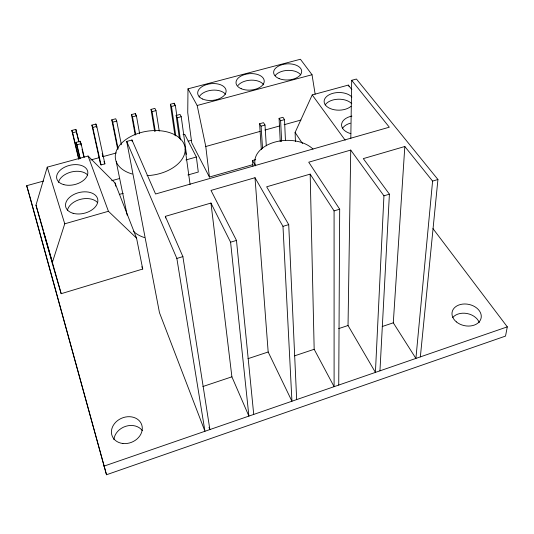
<?xml version="1.0" encoding="UTF-8"?>
<svg xmlns="http://www.w3.org/2000/svg" width="534" height="534" viewBox="0 0 534 534"><rect width="100%" height="100%" fill="white"/><g stroke="black" fill="none" stroke-linecap="round" stroke-linejoin="round"><path stroke-width="0.8" d="M338.736 385.067L339.684 209.201L308.732 162.196L350.731 150.074L383.939 195.824L375.415 372.405L348.034 325.513L350.731 150.074M315.14 94.144L312.03 74.74L300.415 59.254L187.988 88.844L187.741 112.627L191.699 142.725L209.415 177.041L252.589 164.719M350.805 138.493L351.692 80.32L356.425 79.032L437.927 179.497L420.351 356.886M379.954 370.836L389.406 194.169L363.3 158.618L404.819 146.503L432.593 181.106L415.906 358.421L393.291 322.816L404.819 146.503M432.954 228.605L507.3 326.861L505.524 336.086L106.506 474.746L26.7 185.698L43.574 181.046M52.212 263.015L35.978 205.156L47.239 167.155L88.07 156.021L115.024 182.982L136.544 238.111L142.732 269.036L61.176 293.7L52.178 262.982L64.748 223.806L47.239 167.155M295.435 141.59L295.108 132.459L312.216 94.925L348.281 85.093L351.886 89.639M103.903 466.162L507.3 326.861M202.88 386.523L231.896 376.817L210.963 203.053L165.32 216.37L165.593 218.006M294.514 355.864L314.172 349.289L310.174 174.117L266.66 186.807L288.72 224.614L296.664 399.599M382.224 326.521L393.291 322.816M247.97 358.688L268.168 351.993L255.005 177.709L210.997 190.411L236.475 240.413L253.723 414.424M338.669 328.617L348.034 325.513M351.692 80.32L389.319 127.192L155.561 194.002L131.985 140.008L126.718 141.437L159.472 312.684L204.949 431.265L176.854 258.443L182.888 256.614L165.32 216.37M231.896 376.817L248.897 416.093L230.588 242.196L236.475 240.413M268.168 351.993L291.938 401.228L282.98 226.349L288.72 224.614M314.172 349.289L334.104 386.669L334.084 210.897L339.684 209.201M383.939 195.824L389.406 194.169M432.593 181.106L437.927 179.497M64.748 223.806L108.429 211.284L136.544 238.111M119.282 194.429L123.274 193.301M187.921 174.972L198.294 172.035L196.365 157.023L184.691 134.261L183.082 134.702M252.936 166.101L252.509 160.527L255.693 159.626M111.666 180.719L119.656 178.489M185.972 159.926L196.365 157.023M209.415 177.041L205.784 146.496L260.145 131.384M264.944 130.049L279.335 126.051M284.128 124.716L300.916 120.05M264.998 125.029L263.509 122.673L259.591 123.755L261.073 126.117L264.998 125.029L266.306 145.822M284.509 119.636L282.96 117.3L279.088 118.374L280.624 120.711L284.509 119.636L285.443 140.429M101.033 164.933L104.891 163.871L96.794 126.371L95.88 124.055L91.888 125.116L100.132 162.57L101.033 164.933L92.789 127.439L91.888 125.116M188.182 141.203L191.399 140.315M90.653 159.993L99.498 157.577M102.708 156.696L116.372 152.958M81.068 143.686L80.18 141.263L76.088 142.364L76.963 144.794L81.068 143.686L84.252 157.31M181.226 116.712L180.038 114.43L176.133 115.477L177.308 117.767L181.226 116.712L186.433 154.453M187.988 88.844L197.173 105.485L312.03 74.74M78.678 159.125L71.816 130.45L75.841 129.375L79.139 142.091M117.674 149.153L111.78 119.83L115.731 118.775L116.712 121.071L121.365 144.714M135.195 134.962L131.484 114.59L135.402 113.548L136.437 115.811L139.634 133.76M154.62 131.411L151.015 109.403L154.9 108.369L155.988 110.605L159.252 131.004M174.885 135.236L170.366 104.263L174.211 103.236L175.366 105.452L176.754 115.244M71.816 130.45L72.657 132.799L76.702 131.724M92.789 127.439L96.794 126.371M111.78 119.83L112.741 122.126L116.712 121.071M131.484 114.59L132.505 116.859L136.437 115.811M151.015 109.403L152.097 111.646L155.988 110.605M170.366 104.263L171.501 106.48L175.366 105.452M312.216 94.925L345.178 140.195M295.108 132.459L302.504 143.553M310.174 174.117L334.084 210.897M348.281 85.093L349.149 86.515M252.509 160.527L255.332 165.36M255.005 177.709L282.98 226.349M210.963 203.053L230.588 242.196M126.718 141.437L176.854 258.443M208.981 427.247L209.882 429.563L182.888 256.614M103.976 161.515L104.891 163.871M141.844 266.72L142.732 269.036M88.07 156.021L108.429 211.284M26.7 185.698L29.03 193.575M35.978 205.156L43.461 230.781M43.901 232.337L44.629 234.78M43.848 233.191L52.025 261.26M44.816 235.467L52.012 261.059M52.459 262.655L61.176 293.7M29.263 194.363L106.506 474.746M76.088 142.364L79.9 158.371M72.657 132.799L78.952 159.112M76.963 144.794L80.2 158.418M75.841 129.375L78.471 140.529M80.18 141.263L81.121 145.268M82.056 149.266L83.745 156.475M95.88 124.055L96.581 127.312M102.221 153.371L102.922 156.629M197.173 105.485L205.784 146.496M115.024 182.982L115.698 186.192M116.212 161.622L127.165 215.135M112.741 122.126L118.141 149.033M131.985 140.008L132.292 141.643M132.505 116.859L135.769 134.808M135.402 113.548L135.696 115.184M152.097 111.646L155.294 131.224M171.501 106.48L175.773 135.856M177.308 117.767L180.445 139.921M176.133 115.477L179.397 138.426M174.211 103.236L174.444 104.871M185.178 149.039L190.091 184.51M259.591 123.755L261.333 149.507M261.073 126.117L262.561 148.572M279.088 118.374L280.243 141.637M280.624 120.711L281.632 141.503M452.779 317.476A14.658 10.847 12.2 0 1 467.15 313.538A14.658 10.847 12.2 0 1 479.258 322.596M113.909 439.656A15.633 12.983 -22.7 0 1 125.717 426.306A15.633 12.983 -22.7 0 1 142.344 430.664M275.143 75.648A13.964 8.097 -2.9 0 1 288.053 70.368A13.964 8.097 -2.9 0 1 300.809 74.94M237.924 85.533A14.071 8.257 -4.4 0 1 251.167 80.147A14.071 8.257 -4.4 0 1 263.729 84.839M199.102 97.014A14.191 8.41 -6 0 1 211.771 90.219A14.191 8.41 -6 0 1 225.528 94.271M350.845 133.647A15.332 9.425 0.5 0 1 341.573 124.589A15.332 9.425 0.5 0 1 351.899 116.078M350.992 106.359A14.792 8.831 -0.6 0 1 328.65 107.768A14.792 8.831 -0.6 0 1 329.925 94.385A14.792 8.831 -0.6 0 1 351.886 97.021M325.179 104.911A14.705 8.858 -0.5 0 1 337.935 99.217A14.705 8.858 -0.5 0 1 351.779 103.73M342.481 128.407A15.239 9.445 0.6 0 1 350.331 123.2M58.5 182.441A15.78 9.959 -13.4 0 1 71.202 172.021A15.78 9.959 -13.4 0 1 87.656 175.012M67.397 210.463A16.347 10.7 -13.8 0 1 80.447 199.336A16.347 10.7 -13.8 0 1 97.548 202.593M144.46 237.57A33.168 22.535 -10 0 1 133.326 231.195M255.472 165.834A31.593 20.439 -2.6 0 1 274.449 142.204A31.593 20.439 -2.6 0 1 312.984 149.093M132.265 174.017A35.251 22.114 -9.4 0 1 128.874 137.578A35.251 22.114 -9.4 0 1 183.803 143.553A35.251 22.114 -9.4 0 1 147.05 175.626M456.383 321.902A14.805 10.86 11.8 0 0 480.827 319.085A14.805 10.86 11.8 0 0 462.664 304.1A14.805 10.86 11.8 0 0 456.383 321.902M122.887 443.494A15.8 13.016 -22.2 0 0 141.77 424.93A15.8 13.016 -22.2 0 0 115.931 422.02A15.8 13.016 -22.2 0 0 122.887 443.494M279.128 78.611A14.044 8.07 -2.9 0 0 301.577 72.484A14.044 8.07 -2.9 0 0 282.272 64.634A14.044 8.07 -2.9 0 0 279.128 78.611M241.201 88.717A14.151 8.23 -4.4 0 0 264.063 82.483A14.151 8.23 -4.4 0 0 245.106 74.42A14.151 8.23 -4.4 0 0 241.201 88.717M202.573 99.017A14.278 8.384 -6 0 0 225.869 92.656A14.278 8.384 -6 0 0 207.265 84.385A14.278 8.384 -6 0 0 202.573 99.017M63.833 184.651A15.886 9.939 -13.3 0 0 87.836 173.183A15.886 9.939 -13.3 0 0 65.001 167.002A15.886 9.939 -13.3 0 0 63.833 184.651M73.111 213.293A16.454 10.68 -13.7 0 0 97.862 201.064A16.454 10.68 -13.7 0 0 74.086 194.363A16.454 10.68 -13.7 0 0 73.111 213.293"/></g></svg>
